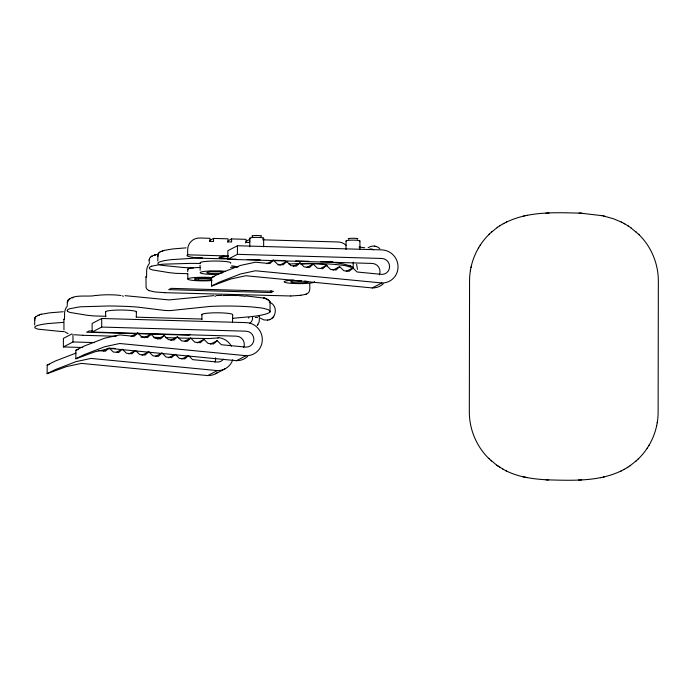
<?xml version="1.0" encoding="UTF-8"?>
<svg xmlns="http://www.w3.org/2000/svg" width="693" height="693" viewBox="0 0 693 693"><rect width="100%" height="100%" fill="white"/><g stroke="black" fill="none" stroke-linecap="round" stroke-linejoin="round"><path stroke-width="1.04" d="M34.676 324.887L34.719 318.711L35.949 316.554M217.585 372.479A16.658 16.13 62.6 0 1 207.796 375.58L81.41 363.383L66.363 366.632L47.133 373.7L47.185 365.064L55.327 361.027L75.961 353.084M82.788 347.496L63.392 346.942L63.41 338.366L72.029 333.887M63.921 319.43L63.964 329.885M63.392 346.942L72.964 341.97L72.982 334.468M92.126 332.034L101.698 327.061L246.084 331.193A8.021 7.77 62.6 0 1 253.889 339.353A8.021 7.77 62.6 0 1 246.11 347.124L221.37 344.742L217.186 340.661L213.557 343.988L208.134 343.459L203.959 339.388L200.329 342.706L194.898 342.186L190.722 338.106L187.093 341.432L181.67 340.904L177.486 336.833L173.856 340.15L168.434 339.631L164.258 335.551L160.62 338.877L155.197 338.349L151.022 334.277L147.392 337.595L141.97 337.075L137.786 332.995L134.156 336.322L119.733 334.927L104.686 338.175L84.061 346.119L75.866 350.199L75.849 358.783L83.784 354.799L104.669 346.751L119.716 343.503L246.102 355.708A16.658 16.13 62.6 0 0 262.318 339.596A16.658 16.13 62.6 0 0 246.102 322.617L101.715 318.485L92.134 323.458L92.126 332.034L236.512 336.166A8.021 7.77 62.6 0 1 243.633 347.574M101.698 327.061L101.715 318.485M146.006 276.828L146.05 287.283L147.055 289.319L148.96 290.627M157.813 260.984L157.857 254.816L159.078 252.659M236.443 259.217L206.254 258.35A24.679 2.919 0.1 0 1 187.656 254.816L187.664 249.922A12.335 11.946 62.6 0 1 199.723 238.011L209.953 238.305L209.944 241.363L213.557 241.467L213.557 238.409L227.997 238.825L227.988 241.883L231.601 241.987L231.609 238.92L246.05 239.336L246.041 242.403L249.653 242.507L249.653 239.44L246.916 240.861A12.344 2.711 -88.4 0 0 245.651 242.914M383.272 283.809A16.658 16.13 62.6 0 1 372.245 287.941L245.859 275.745L230.812 278.984L211.582 286.062L211.582 277.477L213.184 277.009M379.348 274.844A8.021 7.77 62.6 0 0 372.228 263.435L227.841 259.295L227.858 250.719L237.43 245.746L381.817 249.887A16.658 16.13 62.6 0 1 398.033 266.866A16.658 16.13 62.6 0 1 381.817 282.969L372.202 287.941M227.841 259.295L237.413 254.331L237.43 245.746M249.775 246.769L249.783 238.193M263.652 246.795L263.669 238.219M271.015 292.559L273.475 291.285L171.206 288.357L168.745 289.631L271.015 292.559L271.024 290.48M309.658 283.61C309.797 286.807 310.845 292.524 306.67 293.971M346.032 249.523L346.041 240.947M353.205 268.286L353.213 262.205M359.91 249.549L359.927 240.973M136.296 316.874L136.408 311.885M232.51 322.08L232.666 314.639M357.484 269.352L356.6 264.293M67.238 305.154C66.823 292.134 87.803 297.678 95.478 295.409M149.324 262.552C147.522 256.644 154.184 254.729 158.48 254.244M67.169 302.538L67.23 301.905M149.255 259.936L149.316 259.312M489.449 234.009C476.862 246.084 469.568 263.366 469.559 280.795L469.326 411.902C469.282 429.322 476.524 446.639 489.076 458.749M638.236 458.991C650.814 446.916 658.116 429.634 658.125 412.205L658.35 281.098C658.393 263.678 651.151 246.361 638.608 234.251M470.374 270.738L470.486 270.183M470.997 267.42L471.11 266.874M657.189 422.817L657.302 422.262M656.574 426.126L656.678 425.58M34.745 318.624L35.525 317.013M157.874 254.729L158.654 253.11L158.203 253.803M270.036 311.815L270.079 302.503M35.074 317.697L35.655 316.9L35.334 317.281M478.395 248.137L478.716 247.635M480.171 245.279L480.483 244.785M647.201 448.215L647.505 447.721M648.969 445.365L649.28 444.863M257.146 325.45L259.113 322.098L259.442 317.628M267.55 320.114C276.853 319.282 278.214 304.781 269.239 302.217M273.804 316.216L273.458 316.701M257.588 324.939L257.978 324.393M150.554 257.155L150.208 257.467M47.115 373.683L55.05 369.707L75.944 361.659L90.991 358.42L217.368 370.616A16.658 16.13 62.6 0 0 232.744 359.745M211.582 277.46L219.516 273.492L240.402 265.445L255.448 262.197L269.872 263.591L273.501 260.265L277.685 264.345L283.108 264.865L286.737 261.538L290.921 265.618L296.344 266.147L299.974 262.82L304.149 266.9L309.572 267.42L313.21 264.094L317.385 268.174L322.808 268.693L326.438 265.376L330.622 269.447L336.044 269.975L339.674 266.649L343.849 270.729L349.281 271.249L352.91 267.931L357.086 272.002L381.834 274.393A8.021 7.77 62.6 0 0 389.613 266.623A8.021 7.77 62.6 0 0 381.8 258.463L237.413 254.331M211.564 286.036L219.499 282.068L240.393 274.021L255.44 270.772L381.8 282.969M272.592 317.645L273.016 317.221M491.432 232.164L497.687 227.209M629.998 465.791L636.243 460.836M488.981 234.451L491.883 231.739M635.793 461.261L638.695 458.549M223.475 359.182A8.021 7.77 62.6 0 1 217.385 362.041L192.637 359.65L188.461 355.57L184.832 358.896L179.4 358.368L175.225 354.296L171.595 357.614L166.173 357.094L161.989 353.014L158.359 356.341L152.936 355.821L148.761 351.741L145.123 355.059L139.7 354.539L135.525 350.459L131.895 353.785L126.472 353.265L122.99 349.861M159.269 252.495L160.135 251.888M68.746 299.454L67.697 300.675L68.468 299.757M35.897 316.597L39.925 314.631L39.362 314.769M69.361 299.012C70.158 298.553 68.2 299.757 69.898 298.7M271.561 318.503L272.089 318.096M499.87 225.753C523.813 210.88 553.309 212.465 580.387 213.149M547.297 479.851C574.367 480.535 603.863 482.12 627.815 467.247M497.098 227.607L500.424 225.372M627.252 467.628L630.578 465.393M368.13 247.73C371.604 245.192 376.827 245.565 379.868 248.631M160.057 251.931L161.045 251.42M213.557 238.409L210.819 239.83A12.344 2.711 -88.4 0 0 209.667 241.554M231.609 238.92L228.872 240.341A12.344 2.711 -88.4 0 0 227.72 242.074M266.805 263.738L273.501 260.265M103.309 350.892L107.138 348.9M131.081 336.477L137.786 332.995M280.033 265.021L286.737 261.538M116.545 352.165L122.289 349.185L118.659 352.512L113.236 351.983L109.052 347.903L105.423 351.23L98.215 350.537M144.317 337.751L151.022 334.277M293.269 266.294L299.974 262.82M128.82 353.941L135.525 350.459M157.554 339.033L164.258 335.551M306.505 267.576L313.21 264.094M142.056 355.214L148.761 351.741M170.781 340.306L177.486 336.833M190.566 334.312L188.929 335.161L86.651 332.233L89.12 330.951L92.351 331.046M320.694 268.356L326.438 265.376M155.284 356.497L161.989 353.014M184.979 341.086L190.722 338.106M332.969 270.131L339.674 266.649M168.52 357.77L174.264 354.79M197.254 342.862L203.959 339.388M346.205 271.405L352.91 267.931M181.757 359.052L187.5 356.072M210.49 344.144L217.186 340.661M207.735 375.58L217.351 370.616M75.892 358.792L95.097 351.723L110.144 348.475L236.469 360.672L246.102 355.708M503.265 223.683L503.95 223.328M506.193 222.158L506.843 221.812M215.549 373.77L225.13 368.797M620.833 471.188L621.491 470.842M623.726 469.672L624.41 469.317M160.906 251.49L163.877 250.485M306.523 294.031L305.691 294.326M269.213 319.707L269.82 319.473M214.371 276.594L213.739 276.819M78.655 349.333L77.737 349.653M49.601 364.353L47.15 365.124M151.637 266.181L160.525 264.466A28.474 3.37 0.1 0 1 163.739 264.154L191.051 263.375A62.916 7.45 0.1 0 1 197.635 263.453L199.766 263.496M77.218 349.826L75.953 350.208M39.397 314.761L40.74 314.379M300.753 295.279L305.448 294.404M305.292 294.447L305.856 294.282M155.154 254.963L154.86 255.033M72.808 297.635L72.228 297.782L73.354 297.488M164.12 250.424L172.756 248.943L186.148 247.851M40.991 314.319L49.627 312.838L63.245 311.737M163.609 250.554L164.414 250.346M40.48 314.449L41.285 314.241M523.31 216.121L524.462 215.887M526.212 215.523L527.286 215.306M600.398 477.694L601.472 477.477M603.213 477.113L604.365 476.879M267.637 320.097L263.877 319.915L260.308 318.104M290.757 295.989L300.13 295.357M208.671 338.582L218.035 337.95M252.971 316.458L233.593 318.226M300 295.365L300.883 295.261M217.914 337.967L218.659 337.881M278.127 265.003L280.734 264.726M48.458 323.527L63.591 322.358M257.831 317.342L255.258 317.533M288.938 264.05L291.779 263.886A41.641 4.929 0.1 0 1 315.661 263.487A45.781 5.423 0.1 0 1 334.563 264.397L342.732 265.263A35.126 4.158 0.1 0 1 345.478 265.705L350.606 267.134L352.252 268.867M209.693 306.479L170.599 310.568A8.047 0.953 0.1 0 1 164.648 310.421M230.492 267.377L237.734 266.978M545.902 213.193L547.444 213.115M547.687 213.097L549.073 213.02M578.603 479.98L579.989 479.902M580.24 479.885L581.774 479.807M248.354 317.94L249.03 317.905M213.964 295.625L168.953 299.913L125.052 295.668M216.372 295.53L221.803 295.391M290.809 295.98L164.847 292.689M208.723 338.582L178.69 338.037M232.553 318.364L233.229 318.356M236.504 360.672L236.521 360.672A16.658 16.13 62.6 0 0 247.557 356.54M262.595 239.813L338.089 241.978A12.335 11.946 62.6 0 1 346.024 245.253M187.656 254.816L228.534 255.994M220.27 258.134L223.51 258.229M247.228 259.52L260.17 259.892M272.028 260.23L284.97 260.603M295.755 260.914L308.697 261.287M188.02 273.692L175.944 273.354A110.369 13.072 0.1 0 1 169.222 272.652L152.555 269.932A43.399 5.137 0.1 0 1 149.584 268.624M105.925 316.294L93.927 315.947A110.395 13.072 0.1 0 1 87.136 315.254L70.469 312.534A43.399 5.137 0.1 0 1 67.498 311.218M136.123 317.16L201.906 319.04M116.19 336.252L82.753 335.291M140.948 336.963L147.462 337.144M153.889 337.326L161.478 337.543M165.748 337.673L175.494 337.95M72.964 341.97L94.517 342.585M109.728 348.267L115.116 348.423M193.468 267.914L189.319 267.767A62.916 7.45 0.1 0 1 183.134 267.481L161.53 265.298A28.474 3.37 0.1 0 1 159.788 264.847L157.935 263.86L158.108 262.829A46.682 5.527 0.1 0 1 165.194 260.533M237.292 295.513L238.193 295.539M164.891 292.689L154.764 291.935L148.796 290.558M82.805 335.291L74.342 334.736M580.639 213.167L601.888 215.653M505.777 470.66C518.511 477.148 532.943 479.028 547.037 479.833M579.001 213.072L582.172 213.253M545.512 479.747L548.674 479.928M245.954 295.902L264.094 298.12L263.444 297.955M164.622 310.421L137.327 307.068A49.212 5.83 0.1 0 0 125.909 306.367L115.549 306.055A62.907 7.45 0.1 0 0 108.966 305.977L81.653 306.748A28.474 3.37 0.1 0 0 78.43 307.068L69.543 308.783A46.864 5.553 0.1 0 0 67.368 311.044L67.516 311.218M359.009 247.029L364.648 247.739M359.494 247.08L359.979 247.132M374.826 246.154L374.411 246.093M231.618 265.826L238.08 266.796M603.62 216.017L613.686 218.841L621.898 222.34M522.903 476.749L526.871 477.572M600.805 215.428L604.781 216.251M263.825 298.051C266.164 297.721 271.05 302.295 268.91 300.519M265.358 298.475L264.787 298.328L265.757 298.64M375.883 246.37L376.429 246.535M64.969 331.921L68.096 333.662M350.381 265.913L343.381 263.998L332.692 262.257A94.698 11.209 0.1 0 0 327.59 261.625M266.346 298.848L265.939 298.683L266.814 299.047M624.124 223.527L628.213 225.961M488.608 458.307L496.708 465.176L503.551 469.473M621.24 222.003L624.817 223.882M502.858 469.118L506.436 470.997M267.775 299.549L268.2 299.896L267.42 299.35M630.387 227.425L639.076 234.693M496.708 465.176L500.034 467.42M627.65 225.58L630.976 227.824M636.174 231.973L636.633 232.406M491.051 460.594L491.502 461.027M269.127 300.693L270.123 302.659M270.166 311.46L268.512 309.728L263.392 308.307A35.118 4.158 0.1 0 0 260.637 307.865L252.486 306.99A45.781 5.423 0.1 0 0 233.558 306.089A41.641 4.929 0.1 0 0 209.676 306.479M157.796 255.57L157.813 256.436L157.796 255.396M34.667 319.473L34.685 320.331L34.667 319.3M201.862 314.587L201.94 319.49M200.06 265.202L200.138 270.287M187.69 269.231L187.734 271.682M187.768 274.133L187.846 279.036M105.605 311.833L105.682 316.736M250.476 238.548A6.939 0.823 0.1 0 1 256.722 237.378A6.939 0.823 0.1 0 1 262.985 238.574M346.179 241.112A6.939 0.823 0.1 0 1 353.673 240.142A6.939 0.823 0.1 0 1 359.381 241.294M252.65 236.348A4.782 0.563 0.1 0 1 256.609 235.49A4.782 0.563 0.1 0 1 260.932 236.339M348.908 239.102A4.782 0.563 0.1 0 1 352.867 238.253A4.782 0.563 0.1 0 1 357.19 239.094M332.545 261.616A24.679 2.919 0.1 0 1 320.556 261.625M228.439 258.385A8.021 0.953 0.1 0 1 219.014 257.432A8.021 0.953 0.1 0 1 228.421 256.514M200.693 263.383A15.402 1.828 0.1 0 1 214.631 261.044A15.402 1.828 0.1 0 1 230.509 263.253M165.177 260.533A43.018 5.094 0.1 0 1 171.587 259.632L197.47 257.987A110.36 13.063 0.1 0 1 202.399 257.831M326.758 265.289A15.402 1.828 0.1 0 1 326.897 265.921M300.901 264.302A15.402 1.828 0.1 0 1 326.585 265.202M350.268 265.913A65.402 7.744 0.1 0 1 353.101 268.633M228.413 256.323A6.168 0.728 0.1 0 1 222.314 256.072M369.577 249.133A5.553 5.085 -74.1 0 1 373.536 249.818M218.789 274.437A15.229 1.802 0.1 0 1 200.632 272.202A15.229 1.802 0.1 0 1 225.459 271.335M222.011 273.337A8.637 1.022 0.1 0 1 221.725 273.38M220.079 273.536A8.637 1.022 0.1 0 1 208.021 273.189A8.637 1.022 0.1 0 1 211.062 271.777A8.637 1.022 0.1 0 1 222.973 272.193M221.006 271.292A6.783 0.806 0.1 0 1 209.988 271.309M146.587 277.399A24.679 2.919 0.1 0 1 146.613 276.117L146.621 271.214A12.335 11.946 62.6 0 1 149.471 263.409M149.619 268.624A46.682 5.527 0.1 0 1 151.654 266.19M188.175 269.681A15.402 1.828 0.1 0 1 200.407 267.455M211.98 280.535A15.229 1.802 0.1 0 1 191.753 280.249A15.229 1.802 0.1 0 1 191.736 277.841A15.229 1.802 0.1 0 1 211.963 277.607M314.492 281.661A15.229 1.802 0.1 0 1 302.243 283.593A15.229 1.802 0.1 0 1 284.71 282.294A15.229 1.802 0.1 0 1 293.763 280.128M304.712 281.029A8.637 1.022 0.1 0 1 303.664 282.709A8.637 1.022 0.1 0 1 290.791 281.956A8.637 1.022 0.1 0 1 301.247 280.821M208.281 277.746A6.783 0.806 0.1 0 1 197.124 277.598M301.178 280.76A6.783 0.806 0.1 0 1 293.546 280.388M218.988 337.656A16.658 16.13 62.6 0 1 231.41 346.188M215.462 357.857A8.021 7.77 62.6 0 1 215.055 362.127M64.094 319.716A24.679 2.919 0.1 0 1 64.527 318.719L64.536 313.816A12.335 11.946 62.6 0 1 67.377 306.003M64.12 331.583A62.907 7.45 0.1 0 1 60.005 331.384L38.392 329.201A28.474 3.37 0.1 0 1 36.651 328.742L34.806 327.763L34.979 326.724A46.682 5.527 0.1 0 1 42.065 324.437A43.009 5.094 0.1 0 1 48.458 323.527M252.469 316.952A5.553 5.085 -74.1 0 1 249.852 323.137M270.131 311.815A65.402 7.744 0.1 0 1 252.884 316.45M105.682 312.015A15.402 1.828 0.1 0 1 121.379 310.031A15.402 1.828 0.1 0 1 136.235 312.153M202.035 314.865A15.402 1.828 0.1 0 1 217.256 312.794A15.402 1.828 0.1 0 1 232.493 314.908M259.485 316.606A5.553 3.664 84.1 0 1 259.173 316.389M258.879 316.121A5.553 3.664 84.1 0 1 258.454 315.653M96.084 295.59A14.804 1.75 0.1 0 1 120.954 295.564M122.366 295.868A14.804 1.75 0.1 0 1 123.363 296.292M215.012 296.232A19.742 2.339 0.1 0 1 215.662 296.145M222.921 295.573A19.742 2.339 0.1 0 1 236.417 295.556M239.137 295.694A19.742 2.339 0.1 0 1 245.261 296.283M151.36 256.497L151.871 256.167L151.36 256.497M37.916 315.324L37.491 315.523L37.942 315.332M160.828 251.533L160.828 251.533M154.894 255.033L154.322 255.189L154.894 255.033M163.054 250.727L162.526 250.866L163.054 250.727M262.812 297.808L262.812 297.808M264.579 298.241L264.007 298.094L264.579 298.241M266.952 299.125L266.952 299.125M269.889 301.905L269.698 301.464L270.045 302.417L269.88 301.853M198.397 279.911A8.637 1.022 0.1 0 0 211.703 279.123A8.637 1.022 0.1 0 0 199.134 278.144A8.637 1.022 0.1 0 0 198.397 279.911"/></g></svg>
